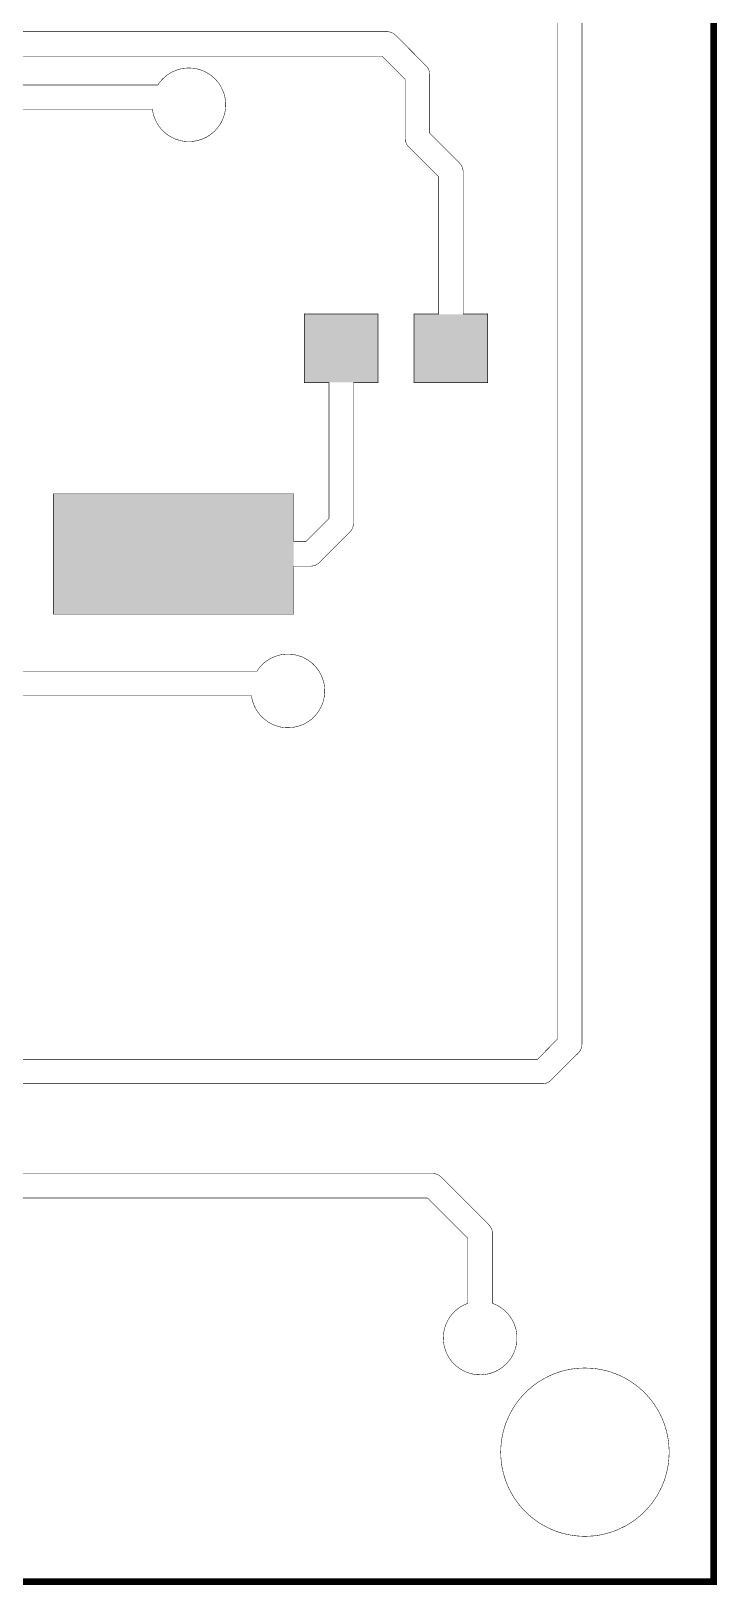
# Model space of a CAD drawing. Extents: x 0 to 3.15, y 0 to 4.33.
# Drawn here: x 2.59 to 3.152, y -0.003 to 1.273 of the extents above; entities that cross this region are included whole.
import ezdxf

# ---------------------------------------------------------------- set-up
doc = ezdxf.new("R2010")
doc.units = 0
for name, color, linetype in [('Board_Outline', 13, 'CONTINUOUS'), ('Edge_Top', 16, 'CONTINUOUS'), ('Top_Paste', 4, 'CONTINUOUS')]:
    doc.layers.add(name, color=color, linetype=linetype)

msp = doc.modelspace()

# ---------------------------------------------------------------- linework, layer by layer
at = {"layer": 'Board_Outline', "linetype": 'CONTINUOUS', "const_width": 0.0055}
msp.add_lwpolyline([(0, 0), (3.1496, 0), (3.1496, 4.3307), (0, 4.3307), (0, 0)], dxfattribs=at)
at = {"layer": 'Edge_Top', "linetype": 'CONTINUOUS', "const_width": 0.0004}
for points in [[(1.1242, 0.4288), (3.005, 0.4288), (3.0052, 0.429), (3.0215, 0.4454), (3.0215, 0.4454), (3.0215, 2.7281)], [(3.0416, 2.7277), (3.0416, 0.441), (3.0415, 0.4402), (3.0414, 0.4394), (3.0412, 0.4386), (3.041, 0.4379), (3.0407, 0.4371), (3.0404, 0.4364), (3.04, 0.4358), (3.0395, 0.4351), (3.039, 0.4345), (3.0385, 0.4339), (3.0383, 0.4337), (3.016, 0.4115), (3.0154, 0.411), (3.0148, 0.4105), (3.0141, 0.4101), (3.0134, 0.4097), (3.0127, 0.4094), (3.012, 0.4092), (3.0112, 0.409), (3.0104, 0.4088), (3.0097, 0.4088), (3.0089, 0.4088), (3.0086, 0.4088), (1.1489, 0.4088)], [(2.3383, 1.2727), (2.8818, 1.2727), (2.8826, 1.2726), (2.8834, 1.2725), (2.8841, 1.2723), (2.8849, 1.2721), (2.8856, 1.2718), (2.8863, 1.2715), (2.887, 1.2711), (2.8876, 1.2706), (2.8882, 1.2701), (2.8888, 1.2695), (2.889, 1.2694), (2.9138, 1.2445), (2.9143, 1.2439), (2.9148, 1.2433), (2.9152, 1.2426), (2.9156, 1.242), (2.9159, 1.2412), (2.9162, 1.2405), (2.9164, 1.2397), (2.9165, 1.2389), (2.9166, 1.2382), (2.9166, 1.2374), (2.9166, 1.2371), (2.9166, 1.1893), (2.9168, 1.1891), (2.9413, 1.1645), (2.9418, 1.1639), (2.9423, 1.1633), (2.9427, 1.1626), (2.9431, 1.162), (2.9434, 1.1612), (2.9437, 1.1605), (2.9438, 1.1597), (2.944, 1.1589), (2.9441, 1.1582), (2.9441, 1.1574), (2.9441, 1.1571), (2.9441, 1.0408), (2.9448, 1.0408), (2.9642, 1.0408), (2.9642, 0.9844), (2.9038, 0.9844), (2.9038, 1.0408), (2.924, 1.0408), (2.924, 1.0415), (2.924, 1.1535), (2.924, 1.1535), (2.8993, 1.1782), (2.8987, 1.1788), (2.8983, 1.1794), (2.8978, 1.1801), (2.8975, 1.1808), (2.8972, 1.1815), (2.8969, 1.1823), (2.8967, 1.183), (2.8966, 1.1838), (2.8965, 1.1846), (2.8965, 1.1854), (2.8965, 1.1856), (2.8965, 1.2335), (2.8963, 1.2337), (2.8774, 1.2526), (2.8773, 1.2526), (2.3419, 1.2526)], [(2.3695, 1.2289), (2.6936, 1.2289), (2.6943, 1.23), (2.6951, 1.2311), (2.6959, 1.2321), (2.6968, 1.2331), (2.6977, 1.234), (2.6987, 1.2349), (2.6996, 1.2358), (2.7007, 1.2366), (2.7017, 1.2374), (2.7028, 1.2381), (2.7039, 1.2388), (2.7051, 1.2394), (2.7063, 1.24), (2.7075, 1.2405), (2.7087, 1.241), (2.7099, 1.2414), (2.7112, 1.2418), (2.7125, 1.2421), (2.7138, 1.2424), (2.715, 1.2426), (2.7164, 1.2427), (2.7177, 1.2428), (2.719, 1.2428), (2.7203, 1.2428), (2.7216, 1.2427), (2.7229, 1.2426), (2.7242, 1.2424), (2.7255, 1.2421), (2.7268, 1.2418), (2.728, 1.2414), (2.7293, 1.241), (2.7305, 1.2406), (2.7317, 1.24), (2.7329, 1.2395), (2.734, 1.2388), (2.7351, 1.2382), (2.7362, 1.2374), (2.7373, 1.2367), (2.7383, 1.2358), (2.7393, 1.235), (2.7403, 1.2341), (2.7412, 1.2331), (2.7421, 1.2321), (2.7429, 1.2311), (2.7437, 1.2301), (2.7444, 1.229), (2.7451, 1.2279), (2.7457, 1.2267), (2.7463, 1.2255), (2.7468, 1.2243), (2.7473, 1.2231), (2.7478, 1.2219), (2.7481, 1.2206), (2.7485, 1.2194), (2.7487, 1.2181), (2.7489, 1.2168), (2.7491, 1.2155), (2.7492, 1.2142), (2.7492, 1.2129), (2.7492, 1.2116), (2.7491, 1.2103), (2.749, 1.209), (2.7488, 1.2077), (2.7486, 1.2064), (2.7483, 1.2051), (2.7479, 1.2038), (2.7475, 1.2026), (2.747, 1.2014), (2.7465, 1.2001), (2.7459, 1.199), (2.7453, 1.1978), (2.7447, 1.1967), (2.7439, 1.1956), (2.7432, 1.1945), (2.7424, 1.1935), (2.7415, 1.1925), (2.7406, 1.1915), (2.7397, 1.1906), (2.7387, 1.1897), (2.7377, 1.1889), (2.7366, 1.1881), (2.7356, 1.1874), (2.7345, 1.1867), (2.7333, 1.186), (2.7321, 1.1854), (2.7309, 1.1849), (2.7297, 1.1844), (2.7285, 1.184), (2.7272, 1.1836), (2.726, 1.1832), (2.7247, 1.183), (2.7234, 1.1827), (2.7221, 1.1826), (2.7208, 1.1825), (2.7195, 1.1824), (2.7182, 1.1824), (2.7168, 1.1825), (2.7155, 1.1826), (2.7142, 1.1828), (2.7129, 1.183), (2.7117, 1.1833), (2.7104, 1.1837), (2.7092, 1.1841), (2.7079, 1.1845), (2.7067, 1.185), (2.7055, 1.1856), (2.7044, 1.1862), (2.7032, 1.1869), (2.7021, 1.1876), (2.7011, 1.1883), (2.7, 1.1892), (2.699, 1.19), (2.6981, 1.1909), (2.6971, 1.1918), (2.6962, 1.1928), (2.6954, 1.1938), (2.6946, 1.1948), (2.6939, 1.1959), (2.6932, 1.197), (2.6925, 1.1982), (2.6919, 1.1993), (2.6914, 1.2005), (2.6909, 1.2017), (2.6904, 1.203), (2.69, 1.2042), (2.6897, 1.2055), (2.6894, 1.2068), (2.6892, 1.2081), (2.6891, 1.2089), (2.6886, 1.2088), (2.3731, 1.2088)], [(2.6081, 0.8932), (2.8051, 0.8932), (2.8051, 0.8539), (2.8059, 0.8539), (2.8149, 0.8539), (2.8149, 0.8539), (2.834, 0.873), (2.834, 0.873), (2.834, 0.9844), (2.8317, 0.9844), (2.8138, 0.9844), (2.8138, 1.0408), (2.8742, 1.0408), (2.8742, 0.9844), (2.8541, 0.9844), (2.8541, 0.9837), (2.8541, 0.8686), (2.854, 0.8678), (2.8539, 0.867), (2.8537, 0.8662), (2.8535, 0.8655), (2.8532, 0.8648), (2.8529, 0.8641), (2.8525, 0.8634), (2.852, 0.8627), (2.8515, 0.8621), (2.8509, 0.8616), (2.8508, 0.8614), (2.8259, 0.8366), (2.8253, 0.836), (2.8247, 0.8356), (2.8241, 0.8351), (2.8234, 0.8348), (2.8226, 0.8345), (2.8219, 0.8342), (2.8211, 0.834), (2.8203, 0.8339), (2.8196, 0.8338), (2.8188, 0.8338), (2.8185, 0.8338), (2.8051, 0.8338), (2.8051, 0.8334), (2.8051, 0.7944), (2.6078, 0.7944), (2.6078, 0.8932), (2.6081, 0.8932)], [(0.2614, 0.7476), (2.7749, 0.7476), (2.7756, 0.7487), (2.7764, 0.7498), (2.7772, 0.7508), (2.7781, 0.7518), (2.779, 0.7527), (2.7799, 0.7536), (2.7809, 0.7545), (2.7819, 0.7553), (2.783, 0.7561), (2.7841, 0.7568), (2.7852, 0.7575), (2.7863, 0.7581), (2.7875, 0.7587), (2.7887, 0.7592), (2.7899, 0.7597), (2.7912, 0.7601), (2.7924, 0.7605), (2.7937, 0.7608), (2.795, 0.7611), (2.7963, 0.7613), (2.7976, 0.7614), (2.7989, 0.7615), (2.8002, 0.7615), (2.8015, 0.7615), (2.8029, 0.7614), (2.8042, 0.7613), (2.8055, 0.7611), (2.8067, 0.7608), (2.808, 0.7605), (2.8093, 0.7601), (2.8105, 0.7597), (2.8117, 0.7593), (2.813, 0.7587), (2.8141, 0.7582), (2.8153, 0.7575), (2.8164, 0.7568), (2.8175, 0.7561), (2.8186, 0.7554), (2.8196, 0.7545), (2.8206, 0.7537), (2.8215, 0.7528), (2.8224, 0.7518), (2.8233, 0.7508), (2.8241, 0.7498), (2.8249, 0.7488), (2.8257, 0.7477), (2.8263, 0.7466), (2.827, 0.7454), (2.8276, 0.7442), (2.8281, 0.743), (2.8286, 0.7418), (2.829, 0.7406), (2.8294, 0.7393), (2.8297, 0.7381), (2.83, 0.7368), (2.8302, 0.7355), (2.8303, 0.7342), (2.8304, 0.7329), (2.8305, 0.7316), (2.8305, 0.7303), (2.8304, 0.729), (2.8302, 0.7277), (2.8301, 0.7264), (2.8298, 0.7251), (2.8295, 0.7238), (2.8292, 0.7225), (2.8288, 0.7213), (2.8283, 0.7201), (2.8278, 0.7188), (2.8272, 0.7177), (2.8266, 0.7165), (2.8259, 0.7154), (2.8252, 0.7143), (2.8244, 0.7132), (2.8236, 0.7122), (2.8228, 0.7112), (2.8219, 0.7102), (2.8209, 0.7093), (2.82, 0.7084), (2.819, 0.7076), (2.8179, 0.7068), (2.8168, 0.7061), (2.8157, 0.7054), (2.8146, 0.7047), (2.8134, 0.7041), (2.8122, 0.7036), (2.811, 0.7031), (2.8098, 0.7027), (2.8085, 0.7023), (2.8072, 0.7019), (2.8059, 0.7017), (2.8046, 0.7014), (2.8033, 0.7013), (2.802, 0.7012), (2.8007, 0.7011), (2.7994, 0.7011), (2.7981, 0.7012), (2.7968, 0.7013), (2.7955, 0.7015), (2.7942, 0.7017), (2.7929, 0.702), (2.7917, 0.7024), (2.7904, 0.7028), (2.7892, 0.7032), (2.788, 0.7037), (2.7868, 0.7043), (2.7856, 0.7049), (2.7845, 0.7056), (2.7834, 0.7063), (2.7823, 0.707), (2.7813, 0.7079), (2.7803, 0.7087), (2.7793, 0.7096), (2.7784, 0.7105), (2.7775, 0.7115), (2.7767, 0.7125), (2.7759, 0.7135), (2.7751, 0.7146), (2.7744, 0.7157), (2.7738, 0.7169), (2.7732, 0.718), (2.7726, 0.7192), (2.7721, 0.7204), (2.7717, 0.7217), (2.7713, 0.7229), (2.7709, 0.7242), (2.7707, 0.7255), (2.7704, 0.7268), (2.7703, 0.7276), (2.7698, 0.7275), (0.2569, 0.7275)], [(2.132, 0.3351), (2.9193, 0.3351), (2.9201, 0.335), (2.9209, 0.3349), (2.9216, 0.3347), (2.9224, 0.3345), (2.9231, 0.3342), (2.9238, 0.3339), (2.9245, 0.3335), (2.9251, 0.333), (2.9257, 0.3325), (2.9263, 0.3319), (2.9265, 0.3318), (2.9653, 0.2929), (2.9658, 0.2923), (2.9663, 0.2917), (2.9667, 0.291), (2.9671, 0.2903), (2.9674, 0.2896), (2.9677, 0.2889), (2.9679, 0.2881), (2.968, 0.2873), (2.9681, 0.2866), (2.9681, 0.2858), (2.9681, 0.2855), (2.9681, 0.2285), (2.9688, 0.2282), (2.97, 0.2277), (2.9712, 0.2272), (2.9724, 0.2266), (2.9735, 0.226), (2.9746, 0.2253), (2.9757, 0.2245), (2.9767, 0.2237), (2.9778, 0.2229), (2.9787, 0.222), (2.9797, 0.2211), (2.9806, 0.2201), (2.9814, 0.2191), (2.9822, 0.2181), (2.983, 0.217), (2.9837, 0.2159), (2.9844, 0.2148), (2.985, 0.2136), (2.9856, 0.2125), (2.9861, 0.2113), (2.9865, 0.21), (2.9869, 0.2088), (2.9873, 0.2075), (2.9876, 0.2062), (2.9878, 0.205), (2.988, 0.2037), (2.9882, 0.2023), (2.9882, 0.201), (2.9882, 0.1998), (2.9882, 0.1984), (2.9881, 0.1971), (2.988, 0.1958), (2.9877, 0.1945), (2.9875, 0.1933), (2.9872, 0.192), (2.9868, 0.1907), (2.9863, 0.1895), (2.9859, 0.1883), (2.9853, 0.1871), (2.9847, 0.1859), (2.9841, 0.1847), (2.9834, 0.1836), (2.9827, 0.1825), (2.9819, 0.1815), (2.9811, 0.1805), (2.9802, 0.1795), (2.9793, 0.1785), (2.9783, 0.1776), (2.9773, 0.1768), (2.9763, 0.176), (2.9752, 0.1752), (2.9742, 0.1745), (2.973, 0.1738), (2.9719, 0.1732), (2.9707, 0.1726), (2.9695, 0.1721), (2.9683, 0.1716), (2.967, 0.1712), (2.9658, 0.1708), (2.9645, 0.1705), (2.9632, 0.1703), (2.9619, 0.1701), (2.9606, 0.1699), (2.9593, 0.1698), (2.958, 0.1698), (2.9567, 0.1699), (2.9554, 0.1699), (2.954, 0.1701), (2.9528, 0.1703), (2.9515, 0.1705), (2.9502, 0.1709), (2.9489, 0.1712), (2.9477, 0.1717), (2.9465, 0.1721), (2.9453, 0.1727), (2.9441, 0.1732), (2.9429, 0.1739), (2.9418, 0.1746), (2.9407, 0.1753), (2.9397, 0.1761), (2.9386, 0.1769), (2.9377, 0.1777), (2.9367, 0.1786), (2.9358, 0.1796), (2.9349, 0.1806), (2.9341, 0.1816), (2.9333, 0.1827), (2.9326, 0.1838), (2.9319, 0.1849), (2.9313, 0.186), (2.9307, 0.1872), (2.9302, 0.1884), (2.9297, 0.1896), (2.9293, 0.1909), (2.9289, 0.1921), (2.9286, 0.1934), (2.9283, 0.1947), (2.9281, 0.196), (2.928, 0.1973), (2.9279, 0.1986), (2.9278, 0.1999), (2.9279, 0.2012), (2.928, 0.2025), (2.9281, 0.2038), (2.9283, 0.2051), (2.9285, 0.2064), (2.9288, 0.2077), (2.9292, 0.209), (2.9296, 0.2102), (2.9301, 0.2114), (2.9306, 0.2126), (2.9312, 0.2138), (2.9318, 0.215), (2.9325, 0.2161), (2.9332, 0.2172), (2.934, 0.2182), (2.9348, 0.2193), (2.9356, 0.2203), (2.9365, 0.2212), (2.9375, 0.2221), (2.9385, 0.223), (2.9395, 0.2238), (2.9405, 0.2246), (2.9416, 0.2254), (2.9427, 0.226), (2.9439, 0.2267), (2.9451, 0.2273), (2.9463, 0.2278), (2.9475, 0.2283), (2.948, 0.2285), (2.948, 0.2289), (2.948, 0.2819), (2.9478, 0.2821), (2.9149, 0.315), (2.9146, 0.315), (2.1356, 0.315)], [(3.1131, 0.106), (3.1131, 0.1042), (3.113, 0.1023), (3.1129, 0.1005), (3.1127, 0.0987), (3.1125, 0.0968), (3.1122, 0.095), (3.1119, 0.0932), (3.1115, 0.0914), (3.1111, 0.0896), (3.1106, 0.0879), (3.1101, 0.0861), (3.1096, 0.0843), (3.109, 0.0826), (3.1083, 0.0809), (3.1076, 0.0792), (3.1069, 0.0775), (3.1061, 0.0758), (3.1052, 0.0742), (3.1044, 0.0726), (3.1035, 0.071), (3.1025, 0.0694), (3.1015, 0.0679), (3.1005, 0.0664), (3.0994, 0.0649), (3.0983, 0.0634), (3.0971, 0.062), (3.0959, 0.0606), (3.0947, 0.0593), (3.0934, 0.0579), (3.0921, 0.0566), (3.0908, 0.0554), (3.0894, 0.0541), (3.088, 0.053), (3.0866, 0.0518), (3.0851, 0.0507), (3.0836, 0.0496), (3.0821, 0.0486), (3.0805, 0.0476), (3.079, 0.0466), (3.0774, 0.0457), (3.0757, 0.0449), (3.0741, 0.0441), (3.0724, 0.0433), (3.0708, 0.0425), (3.0691, 0.0419), (3.0673, 0.0412), (3.0656, 0.0406), (3.0638, 0.0401), (3.0621, 0.0396), (3.0603, 0.0391), (3.0585, 0.0387), (3.0567, 0.0383), (3.0549, 0.038), (3.0531, 0.0378), (3.0512, 0.0375), (3.0494, 0.0374), (3.0476, 0.0373), (3.0457, 0.0372), (3.0439, 0.0372), (3.0421, 0.0372), (3.0402, 0.0373), (3.0384, 0.0374), (3.0366, 0.0376), (3.0348, 0.0378), (3.0329, 0.0381), (3.0311, 0.0384), (3.0293, 0.0388), (3.0275, 0.0392), (3.0258, 0.0396), (3.024, 0.0401), (3.0222, 0.0407), (3.0205, 0.0413), (3.0188, 0.0419), (3.0171, 0.0426), (3.0154, 0.0434), (3.0137, 0.0442), (3.0121, 0.045), (3.0105, 0.0459), (3.0089, 0.0468), (3.0073, 0.0477), (3.0058, 0.0487), (3.0043, 0.0498), (3.0028, 0.0508), (3.0013, 0.052), (2.9999, 0.0531), (2.9985, 0.0543), (2.9971, 0.0555), (2.9958, 0.0568), (2.9945, 0.0581), (2.9932, 0.0594), (2.992, 0.0608), (2.9908, 0.0622), (2.9897, 0.0636), (2.9885, 0.0651), (2.9875, 0.0666), (2.9864, 0.0681), (2.9854, 0.0696), (2.9845, 0.0712), (2.9836, 0.0728), (2.9827, 0.0744), (2.9819, 0.0761), (2.9811, 0.0777), (2.9804, 0.0794), (2.9797, 0.0811), (2.979, 0.0828), (2.9784, 0.0846), (2.9779, 0.0863), (2.9774, 0.0881), (2.9769, 0.0899), (2.9765, 0.0917), (2.9761, 0.0935), (2.9758, 0.0953), (2.9756, 0.0971), (2.9753, 0.0989), (2.9752, 0.1008), (2.975, 0.1026), (2.975, 0.1044), (2.9749, 0.1063), (2.975, 0.1081), (2.975, 0.1099), (2.9752, 0.1118), (2.9753, 0.1136), (2.9756, 0.1154), (2.9758, 0.1172), (2.9761, 0.119), (2.9765, 0.1208), (2.9769, 0.1226), (2.9774, 0.1244), (2.9779, 0.1262), (2.9784, 0.1279), (2.979, 0.1297), (2.9797, 0.1314), (2.9804, 0.1331), (2.9811, 0.1348), (2.9819, 0.1364), (2.9827, 0.1381), (2.9836, 0.1397), (2.9845, 0.1413), (2.9854, 0.1429), (2.9864, 0.1444), (2.9875, 0.1459), (2.9885, 0.1474), (2.9897, 0.1489), (2.9908, 0.1503), (2.992, 0.1517), (2.9932, 0.1531), (2.9945, 0.1544), (2.9958, 0.1557), (2.9971, 0.157), (2.9985, 0.1582), (2.9999, 0.1594), (3.0013, 0.1606), (3.0028, 0.1617), (3.0043, 0.1628), (3.0058, 0.1638), (3.0073, 0.1648), (3.0089, 0.1657), (3.0105, 0.1667), (3.0121, 0.1675), (3.0137, 0.1684), (3.0154, 0.1691), (3.0171, 0.1699), (3.0188, 0.1706), (3.0205, 0.1712), (3.0222, 0.1718), (3.024, 0.1724), (3.0257, 0.1729), (3.0275, 0.1734), (3.0293, 0.1738), (3.0311, 0.1741), (3.0329, 0.1745), (3.0347, 0.1747), (3.0366, 0.175), (3.0384, 0.1751), (3.0402, 0.1753), (3.0421, 0.1753), (3.0439, 0.1754), (3.0457, 0.1753), (3.0476, 0.1753), (3.0494, 0.1751), (3.0512, 0.175), (3.0531, 0.1748), (3.0549, 0.1745), (3.0567, 0.1742), (3.0585, 0.1738), (3.0603, 0.1734), (3.0621, 0.173), (3.0638, 0.1725), (3.0656, 0.1719), (3.0673, 0.1713), (3.069, 0.1707), (3.0707, 0.17), (3.0724, 0.1693), (3.0741, 0.1685), (3.0757, 0.1677), (3.0774, 0.1668), (3.079, 0.1659), (3.0805, 0.1649), (3.0821, 0.1639), (3.0836, 0.1629), (3.0851, 0.1618), (3.0866, 0.1607), (3.088, 0.1596), (3.0894, 0.1584), (3.0908, 0.1572), (3.0921, 0.1559), (3.0934, 0.1546), (3.0947, 0.1533), (3.0959, 0.1519), (3.0971, 0.1505), (3.0983, 0.1491), (3.0994, 0.1476), (3.1005, 0.1462), (3.1015, 0.1446), (3.1025, 0.1431), (3.1035, 0.1415), (3.1044, 0.1399), (3.1052, 0.1383), (3.1061, 0.1367), (3.1069, 0.135), (3.1076, 0.1334), (3.1083, 0.1317), (3.109, 0.1299), (3.1096, 0.1282), (3.1101, 0.1265), (3.1106, 0.1247), (3.1111, 0.1229), (3.1115, 0.1211), (3.1119, 0.1193), (3.1122, 0.1175), (3.1125, 0.1157), (3.1127, 0.1139), (3.1129, 0.112), (3.113, 0.1102), (3.1131, 0.1084), (3.1131, 0.1065), (3.1131, 0.106)]]:
    msp.add_lwpolyline(points, dxfattribs=at)
at = {"layer": 'Top_Paste'}
for points in [[(2.814, 1.0406), (2.874, 1.0406), (2.814, 0.9846), (2.874, 0.9846)], [(2.904, 1.0406), (2.964, 1.0406), (2.904, 0.9846), (2.964, 0.9846)], [(2.608, 0.893), (2.8049, 0.893), (2.608, 0.7946), (2.8049, 0.7946)]]:
    msp.add_solid(points, dxfattribs=at)

doc.saveas('drawing.dxf')
